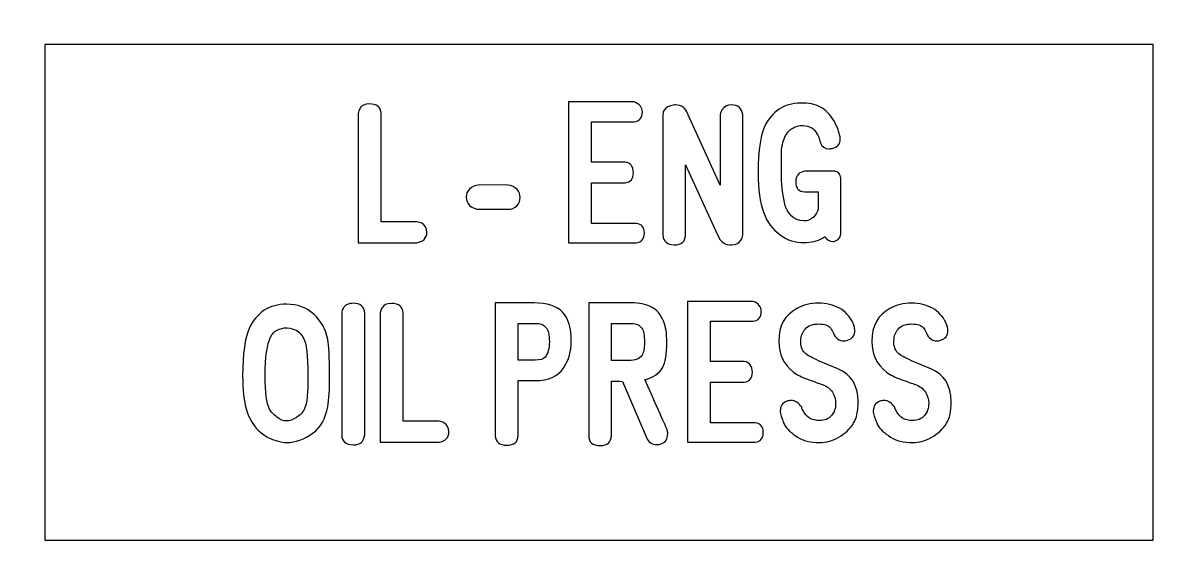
# Model space of a CAD drawing. Extents: x -224 to 225, y -79 to 79.
# Drawn here: x 127.49 to 152.49, y -0.09 to 11.48 of the extents above; entities that cross this region are included whole.
import ezdxf

# ---------------------------------------------------------------- set-up
doc = ezdxf.new("R2010")
doc.units = 0
doc.header["$MEASUREMENT"] = 0
doc.layers.add('PLAN_1', color=7, linetype='CONTINUOUS')

msp = doc.modelspace()

# ---------------------------------------------------------------- linework, layer by layer
at = {"layer": 'PLAN_1', "color": 250}
for points, knots in [([(223.9759, 78.3773), (223.9759, 78.3773), (80.9759, 78.3773), (80.9759, 78.3773), (80.9759, 78.3773), (80.4251, 78.3773), (79.9759, 77.9273), (79.9759, 77.3758), (79.9759, 77.3758), (79.9759, 77.3758), (79.9758, 71.3342), (79.9758, 71.3342), (79.9758, 71.3342), (79.9758, 70.7827), (80.4251, 70.3325), (80.9759, 70.3325), (80.9759, 70.3325), (80.9759, 70.3325), (84.7471, 70.3329), (84.7471, 70.3329), (84.7471, 70.3329), (84.7471, 70.3329), (84.7471, 70.3312), (84.7471, 70.3312), (84.7471, 70.3312), (84.7774, 70.3321), (84.8074, 70.3317), (84.8374, 70.3317), (84.8374, 70.3317), (88.2125, 70.3329), (90.9501, 67.5933), (90.9501, 64.2164), (90.9501, 64.2164), (90.9499, 60.8399), (88.2127, 58.101), (84.8374, 58.101), (84.8374, 58.101), (84.8072, 58.1014), (84.7774, 58.1018), (84.7474, 58.1024), (84.7474, 58.1024), (84.7474, 58.1024), (84.7471, 58.1014), (84.7471, 58.1014), (84.7471, 58.1014), (84.7471, 58.1014), (80.9759, 58.1014), (80.9759, 58.1014), (80.9759, 58.1014), (80.4251, 58.1014), (79.9759, 57.6514), (79.9759, 57.0999), (79.9759, 57.0999), (79.9759, 57.0999), (79.9758, -57.5), (79.9758, -57.5), (79.9758, -57.5), (79.9758, -58.0516), (80.4251, -58.5014), (80.9759, -58.5014), (80.9759, -58.5014), (80.9759, -58.5014), (84.7471, -58.5013), (84.7471, -58.5013), (84.7471, -58.5013), (84.7471, -58.5013), (84.7471, -58.502), (84.7471, -58.502), (84.7471, -58.502), (84.7774, -58.5013), (84.8074, -58.5014), (84.8374, -58.5014), (84.8374, -58.5014), (88.2125, -58.5013), (90.9501, -61.2399), (90.9501, -64.6167), (90.9501, -64.6167), (90.9499, -67.9901), (88.2177, -70.7272), (84.8467, -70.7321), (84.8467, -70.7321), (84.8397, -70.7321), (84.8338, -70.732), (84.8269, -70.7319), (84.8269, -70.7319), (84.8002, -70.7315), (84.7739, -70.7314), (84.7474, -70.7309), (84.7474, -70.7309), (84.7474, -70.7309), (84.7471, -70.7314), (84.7471, -70.7314), (84.7471, -70.7314), (84.7471, -70.7314), (80.9759, -70.7314), (80.9759, -70.7314), (80.9759, -70.7314), (80.4251, -70.7314), (79.9759, -71.181), (79.9759, -71.7325), (79.9759, -71.7325), (79.9759, -71.7325), (79.9758, -77.6209), (79.9758, -77.6209), (79.9758, -77.6209), (79.9758, -77.9033), (80.0791, -78.1466), (80.2822, -78.3424), (80.2822, -78.3424), (80.4854, -78.5379), (80.7318, -78.6325), (81.0136, -78.6218), (81.0136, -78.6218), (81.0136, -78.6218), (224.0136, -78.5346), (224.0136, -78.5346), (224.0136, -78.5346), (224.5508, -78.5142), (224.9758, -78.0725), (224.9758, -77.5342), (224.9758, -77.5342), (224.9758, -77.5342), (224.9758, -71.7378), (224.9758, -71.7378), (224.9758, -71.7378), (224.9758, -71.1866), (224.5266, -70.7368), (223.9758, -70.7368), (223.9758, -70.7368), (223.9758, -70.7368), (220.4778, -70.7365), (220.4778, -70.7365), (220.4778, -70.7365), (220.4778, -70.7365), (220.4778, -70.735), (220.4778, -70.735), (220.4778, -70.735), (220.4481, -70.7357), (220.4179, -70.7368), (220.3879, -70.7368), (220.3879, -70.7368), (217.0127, -70.7365), (214.2753, -67.9983), (214.2753, -64.6215), (214.2753, -64.6215), (214.2753, -61.2481), (217.0057, -58.5128), (220.3752, -58.506), (220.3752, -58.506), (220.381, -58.5058), (220.3857, -58.506), (220.3914, -58.5058), (220.3914, -58.5058), (220.4203, -58.5054), (220.4492, -58.5066), (220.4779, -58.5072), (220.4779, -58.5072), (220.4779, -58.5072), (220.4778, -58.505), (220.4778, -58.505), (220.4778, -58.505), (220.4778, -58.505), (223.9759, -58.505), (223.9759, -58.505), (223.9759, -58.505), (224.5267, -58.505), (224.9758, -58.0556), (224.9758, -57.5041), (224.9758, -57.5041), (224.9758, -57.5041), (224.9758, 57.096), (224.9758, 57.096), (224.9758, 57.096), (224.9758, 57.6478), (224.5266, 58.0971), (223.9758, 58.0971), (223.9758, 58.0971), (223.9758, 58.0971), (220.4778, 58.0973), (220.4778, 58.0973), (220.4778, 58.0973), (220.4778, 58.0973), (220.4778, 58.099), (220.4778, 58.099), (220.4778, 58.099), (220.4481, 58.0981), (220.4179, 58.0971), (220.3879, 58.0971), (220.3879, 58.0971), (217.0127, 58.0973), (214.2753, 60.8356), (214.2753, 64.2126), (214.2753, 64.2126), (214.2753, 67.5856), (217.0053, 70.3207), (220.3743, 70.3279), (220.3743, 70.3279), (220.3808, 70.3282), (220.386, 70.3279), (220.3923, 70.328), (220.3923, 70.328), (220.4209, 70.3288), (220.4495, 70.3274), (220.4779, 70.3268), (220.4779, 70.3268), (220.4779, 70.3268), (220.4778, 70.3291), (220.4778, 70.3291), (220.4778, 70.3291), (220.4778, 70.3291), (223.9759, 70.3291), (223.9759, 70.3291), (223.9759, 70.3291), (224.5267, 70.3291), (224.9758, 70.7785), (224.9758, 71.3299), (224.9758, 71.3299), (224.9758, 71.3299), (224.9758, 77.3759), (224.9758, 77.3759), (224.9758, 77.3759), (224.9758, 77.9276), (224.5265, 78.377), (223.9759, 78.3773)], [0, 0, 0, 0, 0.0175439, 0.0175439, 0.0175439, 0.0175439, 0.0350877, 0.0350877, 0.0350877, 0.0350877, 0.0526316, 0.0526316, 0.0526316, 0.0526316, 0.0701754, 0.0701754, 0.0701754, 0.0701754, 0.0877193, 0.0877193, 0.0877193, 0.0877193, 0.1052632, 0.1052632, 0.1052632, 0.1052632, 0.122807, 0.122807, 0.122807, 0.122807, 0.1403509, 0.1403509, 0.1403509, 0.1403509, 0.1578947, 0.1578947, 0.1578947, 0.1578947, 0.1754386, 0.1754386, 0.1754386, 0.1754386, 0.1929825, 0.1929825, 0.1929825, 0.1929825, 0.2105263, 0.2105263, 0.2105263, 0.2105263, 0.2280702, 0.2280702, 0.2280702, 0.2280702, 0.245614, 0.245614, 0.245614, 0.245614, 0.2631579, 0.2631579, 0.2631579, 0.2631579, 0.2807018, 0.2807018, 0.2807018, 0.2807018, 0.2982456, 0.2982456, 0.2982456, 0.2982456, 0.3157895, 0.3157895, 0.3157895, 0.3157895, 0.3333333, 0.3333333, 0.3333333, 0.3333333, 0.3508772, 0.3508772, 0.3508772, 0.3508772, 0.3684211, 0.3684211, 0.3684211, 0.3684211, 0.3859649, 0.3859649, 0.3859649, 0.3859649, 0.4035088, 0.4035088, 0.4035088, 0.4035088, 0.4210526, 0.4210526, 0.4210526, 0.4210526, 0.4385965, 0.4385965, 0.4385965, 0.4385965, 0.4561404, 0.4561404, 0.4561404, 0.4561404, 0.4736842, 0.4736842, 0.4736842, 0.4736842, 0.4912281, 0.4912281, 0.4912281, 0.4912281, 0.5087719, 0.5087719, 0.5087719, 0.5087719, 0.5263158, 0.5263158, 0.5263158, 0.5263158, 0.5438596, 0.5438596, 0.5438596, 0.5438596, 0.5614035, 0.5614035, 0.5614035, 0.5614035, 0.5789474, 0.5789474, 0.5789474, 0.5789474, 0.5964912, 0.5964912, 0.5964912, 0.5964912, 0.6140351, 0.6140351, 0.6140351, 0.6140351, 0.6315789, 0.6315789, 0.6315789, 0.6315789, 0.6491228, 0.6491228, 0.6491228, 0.6491228, 0.6666667, 0.6666667, 0.6666667, 0.6666667, 0.6842105, 0.6842105, 0.6842105, 0.6842105, 0.7017544, 0.7017544, 0.7017544, 0.7017544, 0.7192982, 0.7192982, 0.7192982, 0.7192982, 0.7368421, 0.7368421, 0.7368421, 0.7368421, 0.754386, 0.754386, 0.754386, 0.754386, 0.7719298, 0.7719298, 0.7719298, 0.7719298, 0.7894737, 0.7894737, 0.7894737, 0.7894737, 0.8070175, 0.8070175, 0.8070175, 0.8070175, 0.8245614, 0.8245614, 0.8245614, 0.8245614, 0.8421053, 0.8421053, 0.8421053, 0.8421053, 0.8596491, 0.8596491, 0.8596491, 0.8596491, 0.877193, 0.877193, 0.877193, 0.877193, 0.8947368, 0.8947368, 0.8947368, 0.8947368, 0.9122807, 0.9122807, 0.9122807, 0.9122807, 0.9298246, 0.9298246, 0.9298246, 0.9298246, 0.9473684, 0.9473684, 0.9473684, 0.9473684, 0.9649123, 0.9649123, 0.9649123, 0.9649123, 1, 1, 1, 1]), ([(101.9357, 69.1187), (101.9357, 69.1187), (203.0161, 69.1187), (203.0161, 69.1187), (203.0161, 69.1187), (203.0161, 69.1187), (203.0161, -69.3472), (203.0161, -69.3472), (203.0161, -69.3472), (203.0161, -69.3472), (101.9357, -69.3472), (101.9357, -69.3472), (101.9357, -69.3472), (101.9357, -69.3472), (101.9357, 69.1187), (101.9357, 69.1187)], [0, 0, 0, 0, 0.2, 0.2, 0.2, 0.2, 0.4, 0.4, 0.4, 0.4, 0.6, 0.6, 0.6, 0.6, 1, 1, 1, 1]), ([(127.9581, 11.0128), (127.9581, 11.0128), (152.0173, 11.0128), (152.0173, 11.0128), (152.0173, 11.0128), (152.0173, 11.0128), (152.0173, 0.2584), (152.0173, 0.2584), (152.0173, 0.2584), (152.0173, 0.2584), (127.9581, 0.2584), (127.9581, 0.2584), (127.9581, 0.2584), (127.9581, 0.2584), (127.9581, 11.0128), (127.9581, 11.0128)], [0, 0, 0, 0, 0.2, 0.2, 0.2, 0.2, 0.4, 0.4, 0.4, 0.4, 0.6, 0.6, 0.6, 0.6, 1, 1, 1, 1])]:
    msp.add_open_spline(points, degree=3, knots=knots, dxfattribs=at)
at = {"layer": 'PLAN_1', "color": 7}
for points, knots in [([(139.3256, 6.7106), (139.3256, 6.7106), (139.3256, 9.7631), (139.3256, 9.7631), (139.3256, 9.7631), (139.3256, 9.7631), (140.7522, 9.7631), (140.7522, 9.7631), (140.7522, 9.7631), (140.8703, 9.7188), (140.9287, 9.6462), (140.9287, 9.547), (140.9287, 9.547), (140.9288, 9.4205), (140.8702, 9.3493), (140.752, 9.3347), (140.752, 9.3347), (140.752, 9.3347), (139.8227, 9.3348), (139.8227, 9.3348), (139.8227, 9.3348), (139.8227, 9.3348), (139.8227, 8.4595), (139.8227, 8.4595), (139.8227, 8.4595), (139.8227, 8.4595), (140.5549, 8.4595), (140.5549, 8.4595), (140.5549, 8.4595), (140.6752, 8.4422), (140.7355, 8.364), (140.7355, 8.2248), (140.7355, 8.2248), (140.7355, 8.097), (140.6751, 8.0257), (140.5549, 8.0124), (140.5549, 8.0124), (140.5549, 8.0124), (139.8227, 8.0126), (139.8227, 8.0126), (139.8227, 8.0126), (139.8227, 8.0126), (139.8227, 7.1278), (139.8227, 7.1278), (139.8227, 7.1278), (139.8227, 7.1278), (140.7946, 7.1278), (140.7946, 7.1278), (140.7946, 7.1278), (140.9129, 7.1163), (140.9719, 7.0475), (140.9719, 6.921), (140.9719, 6.921), (140.9721, 6.7934), (140.9128, 6.7233), (140.7952, 6.7106), (140.7952, 6.7106), (140.7952, 6.7106), (139.3256, 6.7106), (139.3256, 6.7106)], [0, 0, 0, 0, 0.0625, 0.0625, 0.0625, 0.0625, 0.125, 0.125, 0.125, 0.125, 0.1875, 0.1875, 0.1875, 0.1875, 0.25, 0.25, 0.25, 0.25, 0.3125, 0.3125, 0.3125, 0.3125, 0.375, 0.375, 0.375, 0.375, 0.4375, 0.4375, 0.4375, 0.4375, 0.5, 0.5, 0.5, 0.5, 0.5625, 0.5625, 0.5625, 0.5625, 0.625, 0.625, 0.625, 0.625, 0.6875, 0.6875, 0.6875, 0.6875, 0.75, 0.75, 0.75, 0.75, 0.8125, 0.8125, 0.8125, 0.8125, 0.875, 0.875, 0.875, 0.875, 1, 1, 1, 1]), ([(144.839, 6.8093), (144.7231, 6.745), (144.5889, 6.7125), (144.4364, 6.7125), (144.4364, 6.7125), (144.2445, 6.7125), (144.0747, 6.7658), (143.9285, 6.8727), (143.9285, 6.8727), (143.7532, 7.002), (143.6316, 7.1625), (143.563, 7.3552), (143.563, 7.3552), (143.4809, 7.5872), (143.4403, 7.8701), (143.4403, 8.2038), (143.4403, 8.2038), (143.4404, 8.7289), (143.4975, 9.0918), (143.6119, 9.2914), (143.6119, 9.2914), (143.7881, 9.6031), (144.0588, 9.7529), (144.4237, 9.7402), (144.4237, 9.7402), (144.5904, 9.7351), (144.7275, 9.6976), (144.8369, 9.6264), (144.8369, 9.6264), (144.94, 9.5598), (145.0314, 9.4535), (145.1108, 9.3087), (145.1108, 9.3087), (145.1408, 9.2539), (145.1585, 9.2176), (145.1649, 9.2005), (145.1649, 9.2005), (145.1795, 9.1509), (145.1948, 9.1007), (145.2094, 9.0512), (145.2094, 9.0512), (145.2196, 9.0214), (145.2246, 8.9907), (145.2246, 8.9584), (145.2246, 8.9584), (145.2248, 8.8566), (145.1719, 8.7905), (145.0663, 8.7607), (145.0663, 8.7607), (145.0366, 8.7525), (145.0085, 8.748), (144.9824, 8.748), (144.9824, 8.748), (144.8916, 8.748), (144.8286, 8.7905), (144.7924, 8.8764), (144.7924, 8.8764), (144.7912, 8.8804), (144.7816, 8.9139), (144.7644, 8.9786), (144.7644, 8.9786), (144.7632, 8.9864), (144.7453, 9.0226), (144.7104, 9.088), (144.7104, 9.088), (144.6545, 9.1937), (144.5546, 9.2483), (144.4103, 9.252), (144.4103, 9.252), (144.3489, 9.2533), (144.2845, 9.2393), (144.219, 9.2114), (144.219, 9.2114), (144.1467, 9.1789), (144.0861, 9.1205), (144.0365, 9.0353), (144.0365, 9.0353), (143.9863, 8.9502), (143.9571, 8.8305), (143.9469, 8.6768), (143.9469, 8.6768), (143.9456, 8.647), (143.945, 8.4968), (143.945, 8.2261), (143.945, 8.2261), (143.945, 8.0079), (143.9679, 7.7925), (144.0137, 7.5802), (144.0137, 7.5802), (144.0685, 7.3292), (144.2094, 7.1969), (144.4364, 7.1836), (144.4364, 7.1836), (144.511, 7.1786), (144.5794, 7.2064), (144.643, 7.2675), (144.643, 7.2675), (144.7003, 7.3209), (144.7339, 7.3786), (144.7453, 7.4403), (144.7453, 7.4403), (144.7453, 7.4403), (144.7453, 7.8167), (144.7453, 7.8167), (144.7453, 7.8167), (144.7453, 7.8167), (144.4511, 7.8167), (144.4511, 7.8167), (144.4511, 7.8167), (144.3221, 7.8193), (144.2578, 7.8898), (144.2578, 8.029), (144.2578, 8.029), (144.258, 8.1671), (144.3226, 8.2438), (144.4516, 8.2597), (144.4516, 8.2597), (144.4516, 8.2597), (145.1091, 8.2597), (145.1091, 8.2597), (145.1091, 8.2597), (145.1351, 8.2587), (145.1617, 8.2451), (145.189, 8.219), (145.189, 8.219), (145.219, 8.188), (145.2335, 8.1511), (145.2335, 8.109), (145.2335, 8.109), (145.2335, 8.109), (145.2335, 7.336), (145.2335, 7.336), (145.2335, 7.336), (145.2349, 7.3336), (145.2348, 7.1885), (145.2335, 6.9006), (145.2335, 6.9006), (145.2311, 6.853), (145.2125, 6.8141), (145.1789, 6.7831), (145.1789, 6.7831), (145.1446, 6.7518), (145.1051, 6.7367), (145.0606, 6.7367), (145.0606, 6.7367), (144.9934, 6.7367), (144.9367, 6.771), (144.8909, 6.8389), (144.8909, 6.8389), (144.8858, 6.8353), (144.8686, 6.8256), (144.839, 6.8093)], [0, 0, 0, 0, 0.025641, 0.025641, 0.025641, 0.025641, 0.0512821, 0.0512821, 0.0512821, 0.0512821, 0.0769231, 0.0769231, 0.0769231, 0.0769231, 0.1025641, 0.1025641, 0.1025641, 0.1025641, 0.1282051, 0.1282051, 0.1282051, 0.1282051, 0.1538462, 0.1538462, 0.1538462, 0.1538462, 0.1794872, 0.1794872, 0.1794872, 0.1794872, 0.2051282, 0.2051282, 0.2051282, 0.2051282, 0.2307692, 0.2307692, 0.2307692, 0.2307692, 0.2564103, 0.2564103, 0.2564103, 0.2564103, 0.2820513, 0.2820513, 0.2820513, 0.2820513, 0.3076923, 0.3076923, 0.3076923, 0.3076923, 0.3333333, 0.3333333, 0.3333333, 0.3333333, 0.3589744, 0.3589744, 0.3589744, 0.3589744, 0.3846154, 0.3846154, 0.3846154, 0.3846154, 0.4102564, 0.4102564, 0.4102564, 0.4102564, 0.4358974, 0.4358974, 0.4358974, 0.4358974, 0.4615385, 0.4615385, 0.4615385, 0.4615385, 0.4871795, 0.4871795, 0.4871795, 0.4871795, 0.5128205, 0.5128205, 0.5128205, 0.5128205, 0.5384615, 0.5384615, 0.5384615, 0.5384615, 0.5641026, 0.5641026, 0.5641026, 0.5641026, 0.5897436, 0.5897436, 0.5897436, 0.5897436, 0.6153846, 0.6153846, 0.6153846, 0.6153846, 0.6410256, 0.6410256, 0.6410256, 0.6410256, 0.6666667, 0.6666667, 0.6666667, 0.6666667, 0.6923077, 0.6923077, 0.6923077, 0.6923077, 0.7179487, 0.7179487, 0.7179487, 0.7179487, 0.7435897, 0.7435897, 0.7435897, 0.7435897, 0.7692308, 0.7692308, 0.7692308, 0.7692308, 0.7948718, 0.7948718, 0.7948718, 0.7948718, 0.8205128, 0.8205128, 0.8205128, 0.8205128, 0.8461538, 0.8461538, 0.8461538, 0.8461538, 0.8717949, 0.8717949, 0.8717949, 0.8717949, 0.8974359, 0.8974359, 0.8974359, 0.8974359, 0.9230769, 0.9230769, 0.9230769, 0.9230769, 0.9487179, 0.9487179, 0.9487179, 0.9487179, 1, 1, 1, 1]), ([(134.7602, 6.7106), (134.7602, 6.7106), (134.7602, 9.5154), (134.7602, 9.5154), (134.7602, 9.5154), (134.7651, 9.5548), (134.7759, 9.5889), (134.7937, 9.6176), (134.7937, 9.6176), (134.8344, 9.6855), (134.9043, 9.7199), (135.0022, 9.7199), (135.0022, 9.7199), (135.165, 9.7212), (135.2494, 9.6531), (135.2571, 9.5151), (135.2571, 9.5151), (135.2571, 9.5151), (135.2572, 7.1632), (135.2572, 7.1632), (135.2572, 7.1632), (135.2572, 7.1632), (136.0359, 7.1632), (136.0359, 7.1632), (136.0359, 7.1632), (136.0766, 7.1581), (136.1121, 7.148), (136.1419, 7.1314), (136.1419, 7.1314), (136.2125, 7.0919), (136.2487, 7.0258), (136.25, 6.9344), (136.25, 6.9344), (136.2526, 6.8722), (136.2328, 6.8206), (136.1909, 6.7804), (136.1909, 6.7804), (136.1496, 6.7399), (136.0981, 6.7169), (136.0358, 6.7106), (136.0358, 6.7106), (136.0358, 6.7106), (134.7602, 6.7106), (134.7602, 6.7106)], [0, 0, 0, 0, 0.0833333, 0.0833333, 0.0833333, 0.0833333, 0.1666667, 0.1666667, 0.1666667, 0.1666667, 0.25, 0.25, 0.25, 0.25, 0.3333333, 0.3333333, 0.3333333, 0.3333333, 0.4166667, 0.4166667, 0.4166667, 0.4166667, 0.5, 0.5, 0.5, 0.5, 0.5833333, 0.5833333, 0.5833333, 0.5833333, 0.6666667, 0.6666667, 0.6666667, 0.6666667, 0.75, 0.75, 0.75, 0.75, 0.8333333, 0.8333333, 0.8333333, 0.8333333, 1, 1, 1, 1]), ([(142.5625, 6.8817), (142.5625, 6.8817), (141.8626, 8.3997), (141.8626, 8.3997), (141.8626, 8.3997), (141.8626, 8.3997), (141.8626, 6.871), (141.8626, 6.871), (141.8626, 6.871), (141.8589, 6.7296), (141.778, 6.6604), (141.6203, 6.6642), (141.6203, 6.6642), (141.4677, 6.6682), (141.3857, 6.7367), (141.3743, 6.8714), (141.3743, 6.8714), (141.3743, 6.8714), (141.3745, 9.4925), (141.3745, 9.4925), (141.3745, 9.4925), (141.3769, 9.5275), (141.3857, 9.5578), (141.4004, 9.5839), (141.4004, 9.5839), (141.4392, 9.6462), (141.5072, 9.6837), (141.6051, 9.6958), (141.6051, 9.6958), (141.6203, 9.6982), (141.6343, 9.6995), (141.6483, 9.6995), (141.6483, 9.6995), (141.7773, 9.6996), (141.8651, 9.6329), (141.9127, 9.4999), (141.9127, 9.4999), (141.9127, 9.4999), (142.6203, 7.9615), (142.6203, 7.9615), (142.6203, 7.9615), (142.6203, 7.9615), (142.6203, 9.4894), (142.6203, 9.4894), (142.6203, 9.4894), (142.6266, 9.5287), (142.638, 9.5635), (142.6558, 9.5934), (142.6558, 9.5934), (142.6993, 9.6627), (142.769, 9.6982), (142.8663, 9.6995), (142.8663, 9.6995), (143.0042, 9.7008), (143.0843, 9.6309), (143.1065, 9.4891), (143.1065, 9.4891), (143.1065, 9.4891), (143.1066, 6.871), (143.1066, 6.871), (143.1066, 6.871), (143.1017, 6.8329), (143.0906, 6.7996), (143.0728, 6.7723), (143.0728, 6.7723), (143.0322, 6.7036), (142.9654, 6.6679), (142.8739, 6.6642), (142.8739, 6.6642), (142.7209, 6.6555), (142.6171, 6.7277), (142.5625, 6.8817)], [0, 0, 0, 0, 0.0526316, 0.0526316, 0.0526316, 0.0526316, 0.1052632, 0.1052632, 0.1052632, 0.1052632, 0.1578947, 0.1578947, 0.1578947, 0.1578947, 0.2105263, 0.2105263, 0.2105263, 0.2105263, 0.2631579, 0.2631579, 0.2631579, 0.2631579, 0.3157895, 0.3157895, 0.3157895, 0.3157895, 0.3684211, 0.3684211, 0.3684211, 0.3684211, 0.4210526, 0.4210526, 0.4210526, 0.4210526, 0.4736842, 0.4736842, 0.4736842, 0.4736842, 0.5263158, 0.5263158, 0.5263158, 0.5263158, 0.5789474, 0.5789474, 0.5789474, 0.5789474, 0.6315789, 0.6315789, 0.6315789, 0.6315789, 0.6842105, 0.6842105, 0.6842105, 0.6842105, 0.7368421, 0.7368421, 0.7368421, 0.7368421, 0.7894737, 0.7894737, 0.7894737, 0.7894737, 0.8421053, 0.8421053, 0.8421053, 0.8421053, 0.8947368, 0.8947368, 0.8947368, 0.8947368, 1, 1, 1, 1]), ([(137.3988, 7.4352), (137.3093, 7.4366), (137.2366, 7.4644), (137.1807, 7.5192), (137.1807, 7.5192), (137.1299, 7.5702), (137.1044, 7.6304), (137.1044, 7.6996), (137.1044, 7.6996), (137.1045, 7.7665), (137.1286, 7.8236), (137.1769, 7.8713), (137.1769, 7.8713), (137.2291, 7.9249), (137.3034, 7.9553), (137.3987, 7.9642), (137.3987, 7.9642), (137.3987, 7.9642), (138.0078, 7.9585), (138.0078, 7.9585), (138.0078, 7.9585), (138.0935, 7.9509), (138.1609, 7.9202), (138.2105, 7.8669), (138.2105, 7.8669), (138.2544, 7.8186), (138.276, 7.7607), (138.276, 7.6921), (138.276, 7.6921), (138.2761, 7.6228), (138.2531, 7.563), (138.2073, 7.5134), (138.2073, 7.5134), (138.1566, 7.46), (138.0897, 7.434), (138.0077, 7.4352), (138.0077, 7.4352), (138.0077, 7.4352), (137.3988, 7.4352), (137.3988, 7.4352)], [0, 0, 0, 0, 0.0909091, 0.0909091, 0.0909091, 0.0909091, 0.1818182, 0.1818182, 0.1818182, 0.1818182, 0.2727273, 0.2727273, 0.2727273, 0.2727273, 0.3636364, 0.3636364, 0.3636364, 0.3636364, 0.4545455, 0.4545455, 0.4545455, 0.4545455, 0.5454545, 0.5454545, 0.5454545, 0.5454545, 0.6363636, 0.6363636, 0.6363636, 0.6363636, 0.7272727, 0.7272727, 0.7272727, 0.7272727, 0.8181818, 0.8181818, 0.8181818, 0.8181818, 1, 1, 1, 1]), ([(133.7831, 2.5832), (133.59, 2.4427), (133.3984, 2.3728), (133.2096, 2.3728), (133.2096, 2.3728), (133.1354, 2.3728), (133.0488, 2.3898), (132.9509, 2.4248), (132.9509, 2.4248), (132.8238, 2.4694), (132.7259, 2.5221), (132.6566, 2.5832), (132.6566, 2.5832), (132.5041, 2.7147), (132.3972, 2.8826), (132.3362, 3.0859), (132.3362, 3.0859), (132.2805, 3.2684), (132.2529, 3.5132), (132.2542, 3.8201), (132.2542, 3.8201), (132.2569, 4.3079), (132.3038, 4.6497), (132.3959, 4.8462), (132.3959, 4.8462), (132.5595, 5.1989), (132.8301, 5.375), (133.2077, 5.375), (133.2077, 5.375), (133.4449, 5.3752), (133.6438, 5.3014), (133.804, 5.1533), (133.804, 5.1533), (133.9579, 5.012), (134.0564, 4.8303), (134.0996, 4.6097), (134.0996, 4.6097), (134.1246, 4.4821), (134.1384, 4.2258), (134.1409, 3.8424), (134.1409, 3.8424), (134.1434, 3.5316), (134.1301, 3.3034), (134.1015, 3.1565), (134.1015, 3.1565), (134.0519, 2.8921), (133.9457, 2.7013), (133.7831, 2.5832)], [0, 0, 0, 0, 0.0769231, 0.0769231, 0.0769231, 0.0769231, 0.1538462, 0.1538462, 0.1538462, 0.1538462, 0.2307692, 0.2307692, 0.2307692, 0.2307692, 0.3076923, 0.3076923, 0.3076923, 0.3076923, 0.3846154, 0.3846154, 0.3846154, 0.3846154, 0.4615385, 0.4615385, 0.4615385, 0.4615385, 0.5384615, 0.5384615, 0.5384615, 0.5384615, 0.6153846, 0.6153846, 0.6153846, 0.6153846, 0.6923077, 0.6923077, 0.6923077, 0.6923077, 0.7692308, 0.7692308, 0.7692308, 0.7692308, 0.8461538, 0.8461538, 0.8461538, 0.8461538, 1, 1, 1, 1]), ([(134.4062, 2.5407), (134.4062, 2.5407), (134.4062, 5.1774), (134.4062, 5.1774), (134.4062, 5.1774), (134.4073, 5.22), (134.4168, 5.2556), (134.4339, 5.2854), (134.4339, 5.2854), (134.4734, 5.3573), (134.5477, 5.3942), (134.6552, 5.3954), (134.6552, 5.3954), (134.8084, 5.3967), (134.8904, 5.3242), (134.9031, 5.1774), (134.9031, 5.1774), (134.9031, 5.1774), (134.9032, 2.5407), (134.9032, 2.5407), (134.9032, 2.5407), (134.886, 2.3925), (134.8033, 2.3207), (134.6552, 2.3244), (134.6552, 2.3244), (134.4867, 2.3284), (134.4034, 2.4), (134.4062, 2.5407)], [0, 0, 0, 0, 0.125, 0.125, 0.125, 0.125, 0.25, 0.25, 0.25, 0.25, 0.375, 0.375, 0.375, 0.375, 0.5, 0.5, 0.5, 0.5, 0.625, 0.625, 0.625, 0.625, 0.75, 0.75, 0.75, 0.75, 1, 1, 1, 1]), ([(135.2408, 2.3823), (135.2408, 2.3823), (135.2408, 5.1868), (135.2408, 5.1868), (135.2408, 5.1868), (135.2457, 5.2264), (135.2565, 5.2606), (135.2743, 5.2893), (135.2743, 5.2893), (135.315, 5.3573), (135.3849, 5.3916), (135.4828, 5.3916), (135.4828, 5.3916), (135.6456, 5.3929), (135.73, 5.3248), (135.7377, 5.1868), (135.7377, 5.1868), (135.7377, 5.1868), (135.7379, 2.8349), (135.7379, 2.8349), (135.7379, 2.8349), (135.7379, 2.8349), (136.5165, 2.8349), (136.5165, 2.8349), (136.5165, 2.8349), (136.5572, 2.8299), (136.5927, 2.8197), (136.6225, 2.803), (136.6225, 2.803), (136.6931, 2.7636), (136.7293, 2.6975), (136.7306, 2.6061), (136.7306, 2.6061), (136.7332, 2.5439), (136.7134, 2.4923), (136.6715, 2.4521), (136.6715, 2.4521), (136.6302, 2.4116), (136.5787, 2.3886), (136.5164, 2.3823), (136.5164, 2.3823), (136.5164, 2.3823), (135.2408, 2.3823), (135.2408, 2.3823)], [0, 0, 0, 0, 0.0833333, 0.0833333, 0.0833333, 0.0833333, 0.1666667, 0.1666667, 0.1666667, 0.1666667, 0.25, 0.25, 0.25, 0.25, 0.3333333, 0.3333333, 0.3333333, 0.3333333, 0.4166667, 0.4166667, 0.4166667, 0.4166667, 0.5, 0.5, 0.5, 0.5, 0.5833333, 0.5833333, 0.5833333, 0.5833333, 0.6666667, 0.6666667, 0.6666667, 0.6666667, 0.75, 0.75, 0.75, 0.75, 0.8333333, 0.8333333, 0.8333333, 0.8333333, 1, 1, 1, 1]), ([(139.2214, 3.999), (139.1012, 3.8114), (138.892, 3.7178), (138.5958, 3.7178), (138.5958, 3.7178), (138.5958, 3.7178), (138.2342, 3.7179), (138.2342, 3.7179), (138.2342, 3.7179), (138.2342, 3.7179), (138.2342, 2.5234), (138.2342, 2.5234), (138.2342, 2.5234), (138.2279, 2.3842), (138.1438, 2.3148), (137.983, 2.3148), (137.983, 2.3148), (137.8254, 2.3149), (137.7433, 2.3842), (137.7369, 2.5234), (137.7369, 2.5234), (137.7369, 2.5234), (137.7369, 5.4031), (137.7369, 5.4031), (137.7369, 5.4031), (137.7369, 5.4031), (138.5735, 5.4031), (138.5735, 5.4031), (138.5735, 5.4031), (138.8591, 5.4031), (139.0662, 5.3369), (139.1946, 5.2047), (139.1946, 5.2047), (139.323, 5.0724), (139.3872, 4.857), (139.3872, 4.5576), (139.3872, 4.5576), (139.3873, 4.3581), (139.3319, 4.1718), (139.2214, 3.999)], [0, 0, 0, 0, 0.0909091, 0.0909091, 0.0909091, 0.0909091, 0.1818182, 0.1818182, 0.1818182, 0.1818182, 0.2727273, 0.2727273, 0.2727273, 0.2727273, 0.3636364, 0.3636364, 0.3636364, 0.3636364, 0.4545455, 0.4545455, 0.4545455, 0.4545455, 0.5454545, 0.5454545, 0.5454545, 0.5454545, 0.6363636, 0.6363636, 0.6363636, 0.6363636, 0.7272727, 0.7272727, 0.7272727, 0.7272727, 0.8181818, 0.8181818, 0.8181818, 0.8181818, 1, 1, 1, 1]), ([(141.0153, 2.4865), (141.0153, 2.4865), (140.4992, 3.7007), (140.4992, 3.7007), (140.4992, 3.7007), (140.4164, 3.7045), (140.3369, 3.7051), (140.2606, 3.7026), (140.2606, 3.7026), (140.2606, 3.7026), (140.2607, 2.524), (140.2607, 2.524), (140.2607, 2.524), (140.2474, 2.3798), (140.1672, 2.3079), (140.0203, 2.3079), (140.0203, 2.3079), (139.8469, 2.3079), (139.761, 2.3798), (139.7635, 2.524), (139.7635, 2.524), (139.7635, 2.524), (139.7636, 5.4031), (139.7636, 5.4031), (139.7636, 5.4031), (139.7636, 5.4031), (140.6853, 5.4031), (140.6853, 5.4031), (140.6853, 5.4031), (140.8639, 5.4031), (141.0069, 5.3756), (141.1137, 5.321), (141.1137, 5.321), (141.2366, 5.2575), (141.3298, 5.1493), (141.3934, 4.995), (141.3934, 4.995), (141.438, 4.8868), (141.4601, 4.7374), (141.4601, 4.5462), (141.4601, 4.5462), (141.4602, 4.2983), (141.4277, 4.1151), (141.3635, 3.9968), (141.3635, 3.9968), (141.2923, 3.8665), (141.1652, 3.7794), (140.9815, 3.7363), (140.9815, 3.7363), (140.9815, 3.7363), (140.9796, 3.7419), (140.9796, 3.7419), (140.9796, 3.7419), (141.3076, 3.0155), (141.4703, 2.6505), (141.4678, 2.6467), (141.4678, 2.6467), (141.4749, 2.6195), (141.4786, 2.5915), (141.4786, 2.5627), (141.4786, 2.5627), (141.4787, 2.4497), (141.4303, 2.3778), (141.3336, 2.3467), (141.3336, 2.3467), (141.2989, 2.3359), (141.2663, 2.3302), (141.2351, 2.3302), (141.2351, 2.3302), (141.1336, 2.3302), (141.0603, 2.3823), (141.0153, 2.4865)], [0, 0, 0, 0, 0.0526316, 0.0526316, 0.0526316, 0.0526316, 0.1052632, 0.1052632, 0.1052632, 0.1052632, 0.1578947, 0.1578947, 0.1578947, 0.1578947, 0.2105263, 0.2105263, 0.2105263, 0.2105263, 0.2631579, 0.2631579, 0.2631579, 0.2631579, 0.3157895, 0.3157895, 0.3157895, 0.3157895, 0.3684211, 0.3684211, 0.3684211, 0.3684211, 0.4210526, 0.4210526, 0.4210526, 0.4210526, 0.4736842, 0.4736842, 0.4736842, 0.4736842, 0.5263158, 0.5263158, 0.5263158, 0.5263158, 0.5789474, 0.5789474, 0.5789474, 0.5789474, 0.6315789, 0.6315789, 0.6315789, 0.6315789, 0.6842105, 0.6842105, 0.6842105, 0.6842105, 0.7368421, 0.7368421, 0.7368421, 0.7368421, 0.7894737, 0.7894737, 0.7894737, 0.7894737, 0.8421053, 0.8421053, 0.8421053, 0.8421053, 0.8947368, 0.8947368, 0.8947368, 0.8947368, 1, 1, 1, 1]), ([(141.9071, 2.3823), (141.9071, 2.3823), (141.9071, 5.4349), (141.9071, 5.4349), (141.9071, 5.4349), (141.9071, 5.4349), (143.3337, 5.4349), (143.3337, 5.4349), (143.3337, 5.4349), (143.4517, 5.3904), (143.5102, 5.3179), (143.5102, 5.2187), (143.5102, 5.2187), (143.5103, 5.0923), (143.4517, 5.021), (143.3335, 5.0064), (143.3335, 5.0064), (143.3335, 5.0064), (142.4042, 5.0065), (142.4042, 5.0065), (142.4042, 5.0065), (142.4042, 5.0065), (142.4042, 4.1312), (142.4042, 4.1312), (142.4042, 4.1312), (142.4042, 4.1312), (143.1366, 4.1312), (143.1366, 4.1312), (143.1366, 4.1312), (143.2567, 4.1139), (143.317, 4.0357), (143.317, 3.8964), (143.317, 3.8964), (143.3172, 3.7686), (143.2566, 3.6974), (143.1364, 3.6841), (143.1364, 3.6841), (143.1364, 3.6841), (142.4042, 3.6843), (142.4042, 3.6843), (142.4042, 3.6843), (142.4042, 3.6843), (142.4042, 2.7992), (142.4042, 2.7992), (142.4042, 2.7992), (142.4042, 2.7992), (143.3761, 2.7992), (143.3761, 2.7992), (143.3761, 2.7992), (143.4944, 2.7878), (143.5534, 2.7192), (143.5534, 2.5927), (143.5534, 2.5927), (143.5535, 2.4651), (143.4943, 2.395), (143.3767, 2.3823), (143.3767, 2.3823), (143.3767, 2.3823), (141.9071, 2.3823), (141.9071, 2.3823)], [0, 0, 0, 0, 0.0625, 0.0625, 0.0625, 0.0625, 0.125, 0.125, 0.125, 0.125, 0.1875, 0.1875, 0.1875, 0.1875, 0.25, 0.25, 0.25, 0.25, 0.3125, 0.3125, 0.3125, 0.3125, 0.375, 0.375, 0.375, 0.375, 0.4375, 0.4375, 0.4375, 0.4375, 0.5, 0.5, 0.5, 0.5, 0.5625, 0.5625, 0.5625, 0.5625, 0.625, 0.625, 0.625, 0.625, 0.6875, 0.6875, 0.6875, 0.6875, 0.75, 0.75, 0.75, 0.75, 0.8125, 0.8125, 0.8125, 0.8125, 0.875, 0.875, 0.875, 0.875, 1, 1, 1, 1]), ([(145.5115, 2.7917), (145.4319, 2.6678), (145.3263, 2.5679), (145.1948, 2.4923), (145.1948, 2.4923), (145.0595, 2.4141), (144.9195, 2.3746), (144.7758, 2.3746), (144.7758, 2.3746), (144.5771, 2.3747), (144.4173, 2.414), (144.2972, 2.4923), (144.2972, 2.4923), (144.1619, 2.5801), (144.067, 2.6677), (144.0137, 2.7548), (144.0137, 2.7548), (144.003, 2.7744), (143.9787, 2.8374), (143.9412, 2.943), (143.9412, 2.943), (143.928, 2.9812), (143.9208, 3.0211), (143.9208, 3.0618), (143.9208, 3.0618), (143.9208, 3.1674), (143.9692, 3.2372), (144.0658, 3.2703), (144.0658, 3.2703), (144.0959, 3.2805), (144.1249, 3.2855), (144.1535, 3.2855), (144.1535, 3.2855), (144.2477, 3.2855), (144.3251, 3.2366), (144.3862, 3.138), (144.3862, 3.138), (144.3864, 3.1299), (144.3944, 3.1082), (144.4103, 3.0751), (144.4103, 3.0751), (144.481, 2.9247), (144.6023, 2.8494), (144.7733, 2.8494), (144.7733, 2.8494), (144.8815, 2.8494), (144.9678, 2.8863), (145.032, 2.9594), (145.032, 2.9594), (145.093, 3.0275), (145.1236, 3.1172), (145.1236, 3.2278), (145.1236, 3.2278), (145.1238, 3.3143), (145.1, 3.3936), (145.053, 3.4662), (145.053, 3.4662), (145.0009, 3.5443), (144.9284, 3.599), (144.8369, 3.6301), (144.8369, 3.6301), (144.7652, 3.6575), (144.657, 3.6962), (144.5127, 3.747), (144.5127, 3.747), (144.3901, 3.7897), (144.2883, 3.8417), (144.2075, 3.9034), (144.2075, 3.9034), (143.9952, 4.065), (143.8891, 4.2868), (143.8891, 4.5683), (143.8891, 4.5683), (143.8893, 4.9042), (144.0206, 5.1431), (144.2838, 5.2854), (144.2838, 5.2854), (144.4205, 5.3599), (144.5769, 5.3973), (144.753, 5.3973), (144.753, 5.3973), (144.9221, 5.3974), (145.0733, 5.3604), (145.2075, 5.2873), (145.2075, 5.2873), (145.3367, 5.2156), (145.4325, 5.1118), (145.4942, 4.9764), (145.4942, 4.9764), (145.4942, 4.9764), (145.5185, 4.9206), (145.5185, 4.9206), (145.5185, 4.9206), (145.5196, 4.9182), (145.5202, 4.9154), (145.5202, 4.9129), (145.5202, 4.9129), (145.5185, 4.9182), (145.517, 4.9206), (145.517, 4.9206), (145.517, 4.9206), (145.5171, 4.9193), (145.5196, 4.9103), (145.5259, 4.8945), (145.5259, 4.8945), (145.5349, 4.866), (145.5393, 4.836), (145.5393, 4.8049), (145.5393, 4.8049), (145.5395, 4.6962), (145.4865, 4.6249), (145.381, 4.5926), (145.381, 4.5926), (145.3526, 4.583), (145.3251, 4.5779), (145.299, 4.5779), (145.299, 4.5779), (145.1988, 4.5779), (145.1229, 4.6352), (145.0733, 4.7489), (145.0733, 4.7489), (145.071, 4.7642), (145.0498, 4.8016), (145.0104, 4.8627), (145.0104, 4.8627), (144.964, 4.9188), (144.8814, 4.9466), (144.7606, 4.9466), (144.7606, 4.9466), (144.6253, 4.9466), (144.5254, 4.9097), (144.4605, 4.8366), (144.4605, 4.8366), (144.4052, 4.7725), (144.3741, 4.6885), (144.3677, 4.5856), (144.3677, 4.5856), (144.3616, 4.4737), (144.3912, 4.3847), (144.4574, 4.3191), (144.4574, 4.3191), (144.5096, 4.2671), (144.608, 4.2105), (144.753, 4.1495), (144.753, 4.1495), (144.753, 4.1495), (145.1688, 3.9748), (145.1688, 3.9748), (145.1688, 3.9748), (145.4645, 3.8502), (145.6118, 3.6111), (145.6118, 3.2576), (145.6118, 3.2576), (145.6119, 3.0523), (145.5781, 2.8971), (145.5115, 2.7917)], [0, 0, 0, 0, 0.025, 0.025, 0.025, 0.025, 0.05, 0.05, 0.05, 0.05, 0.075, 0.075, 0.075, 0.075, 0.1, 0.1, 0.1, 0.1, 0.125, 0.125, 0.125, 0.125, 0.15, 0.15, 0.15, 0.15, 0.175, 0.175, 0.175, 0.175, 0.2, 0.2, 0.2, 0.2, 0.225, 0.225, 0.225, 0.225, 0.25, 0.25, 0.25, 0.25, 0.275, 0.275, 0.275, 0.275, 0.3, 0.3, 0.3, 0.3, 0.325, 0.325, 0.325, 0.325, 0.35, 0.35, 0.35, 0.35, 0.375, 0.375, 0.375, 0.375, 0.4, 0.4, 0.4, 0.4, 0.425, 0.425, 0.425, 0.425, 0.45, 0.45, 0.45, 0.45, 0.475, 0.475, 0.475, 0.475, 0.5, 0.5, 0.5, 0.5, 0.525, 0.525, 0.525, 0.525, 0.55, 0.55, 0.55, 0.55, 0.575, 0.575, 0.575, 0.575, 0.6, 0.6, 0.6, 0.6, 0.625, 0.625, 0.625, 0.625, 0.65, 0.65, 0.65, 0.65, 0.675, 0.675, 0.675, 0.675, 0.7, 0.7, 0.7, 0.7, 0.725, 0.725, 0.725, 0.725, 0.75, 0.75, 0.75, 0.75, 0.775, 0.775, 0.775, 0.775, 0.8, 0.8, 0.8, 0.8, 0.825, 0.825, 0.825, 0.825, 0.85, 0.85, 0.85, 0.85, 0.875, 0.875, 0.875, 0.875, 0.9, 0.9, 0.9, 0.9, 0.925, 0.925, 0.925, 0.925, 0.95, 0.95, 0.95, 0.95, 1, 1, 1, 1]), ([(147.5302, 2.7917), (147.4508, 2.6678), (147.3452, 2.5679), (147.2137, 2.4923), (147.2137, 2.4923), (147.0784, 2.4141), (146.9384, 2.3746), (146.7947, 2.3746), (146.7947, 2.3746), (146.596, 2.3747), (146.4362, 2.414), (146.3161, 2.4923), (146.3161, 2.4923), (146.1808, 2.5801), (146.0859, 2.6677), (146.0326, 2.7548), (146.0326, 2.7548), (146.0219, 2.7744), (145.9976, 2.8374), (145.9601, 2.943), (145.9601, 2.943), (145.9469, 2.9812), (145.9397, 3.0211), (145.9397, 3.0618), (145.9397, 3.0618), (145.9397, 3.1674), (145.9881, 3.2372), (146.0847, 3.2703), (146.0847, 3.2703), (146.1148, 3.2805), (146.1438, 3.2855), (146.1724, 3.2855), (146.1724, 3.2855), (146.2666, 3.2855), (146.344, 3.2366), (146.4051, 3.138), (146.4051, 3.138), (146.4053, 3.1299), (146.4133, 3.1082), (146.4292, 3.0751), (146.4292, 3.0751), (146.4999, 2.9247), (146.6212, 2.8494), (146.7922, 2.8494), (146.7922, 2.8494), (146.9004, 2.8494), (146.9867, 2.8863), (147.0509, 2.9594), (147.0509, 2.9594), (147.1119, 3.0275), (147.1425, 3.1172), (147.1425, 3.2278), (147.1425, 3.2278), (147.1427, 3.3143), (147.1189, 3.3936), (147.0719, 3.4662), (147.0719, 3.4662), (147.0198, 3.5443), (146.9473, 3.599), (146.8558, 3.6301), (146.8558, 3.6301), (146.7841, 3.6575), (146.6759, 3.6962), (146.5316, 3.747), (146.5316, 3.747), (146.409, 3.7897), (146.3072, 3.8417), (146.2264, 3.9034), (146.2264, 3.9034), (146.0141, 4.065), (145.908, 4.2868), (145.908, 4.5683), (145.908, 4.5683), (145.9082, 4.9042), (146.0395, 5.1431), (146.3027, 5.2854), (146.3027, 5.2854), (146.4394, 5.3599), (146.5958, 5.3973), (146.7719, 5.3973), (146.7719, 5.3973), (146.9411, 5.3974), (147.0922, 5.3604), (147.2264, 5.2873), (147.2264, 5.2873), (147.3556, 5.2156), (147.4514, 5.1118), (147.5131, 4.9764), (147.5131, 4.9764), (147.5131, 4.9764), (147.5374, 4.9206), (147.5374, 4.9206), (147.5374, 4.9206), (147.5385, 4.9182), (147.5391, 4.9154), (147.5391, 4.9129), (147.5391, 4.9129), (147.5374, 4.9182), (147.5359, 4.9206), (147.5359, 4.9206), (147.5359, 4.9206), (147.536, 4.9193), (147.5385, 4.9103), (147.5448, 4.8945), (147.5448, 4.8945), (147.5538, 4.866), (147.5582, 4.836), (147.5582, 4.8049), (147.5582, 4.8049), (147.5582, 4.6962), (147.5054, 4.6249), (147.3999, 4.5926), (147.3999, 4.5926), (147.3715, 4.583), (147.344, 4.5779), (147.3179, 4.5779), (147.3179, 4.5779), (147.2177, 4.5779), (147.1418, 4.6352), (147.0922, 4.7489), (147.0922, 4.7489), (147.0899, 4.7642), (147.0687, 4.8016), (147.0293, 4.8627), (147.0293, 4.8627), (146.9829, 4.9188), (146.9003, 4.9466), (146.7795, 4.9466), (146.7795, 4.9466), (146.6442, 4.9466), (146.5443, 4.9097), (146.4794, 4.8366), (146.4794, 4.8366), (146.4241, 4.7725), (146.393, 4.6885), (146.3866, 4.5856), (146.3866, 4.5856), (146.3805, 4.4737), (146.4101, 4.3847), (146.4763, 4.3191), (146.4763, 4.3191), (146.5285, 4.2671), (146.6269, 4.2105), (146.7719, 4.1495), (146.7719, 4.1495), (146.7719, 4.1495), (147.1877, 3.9748), (147.1877, 3.9748), (147.1877, 3.9748), (147.4834, 3.8502), (147.6307, 3.6111), (147.6307, 3.2576), (147.6307, 3.2576), (147.6308, 3.0523), (147.597, 2.8971), (147.5302, 2.7917)], [0, 0, 0, 0, 0.025, 0.025, 0.025, 0.025, 0.05, 0.05, 0.05, 0.05, 0.075, 0.075, 0.075, 0.075, 0.1, 0.1, 0.1, 0.1, 0.125, 0.125, 0.125, 0.125, 0.15, 0.15, 0.15, 0.15, 0.175, 0.175, 0.175, 0.175, 0.2, 0.2, 0.2, 0.2, 0.225, 0.225, 0.225, 0.225, 0.25, 0.25, 0.25, 0.25, 0.275, 0.275, 0.275, 0.275, 0.3, 0.3, 0.3, 0.3, 0.325, 0.325, 0.325, 0.325, 0.35, 0.35, 0.35, 0.35, 0.375, 0.375, 0.375, 0.375, 0.4, 0.4, 0.4, 0.4, 0.425, 0.425, 0.425, 0.425, 0.45, 0.45, 0.45, 0.45, 0.475, 0.475, 0.475, 0.475, 0.5, 0.5, 0.5, 0.5, 0.525, 0.525, 0.525, 0.525, 0.55, 0.55, 0.55, 0.55, 0.575, 0.575, 0.575, 0.575, 0.6, 0.6, 0.6, 0.6, 0.625, 0.625, 0.625, 0.625, 0.65, 0.65, 0.65, 0.65, 0.675, 0.675, 0.675, 0.675, 0.7, 0.7, 0.7, 0.7, 0.725, 0.725, 0.725, 0.725, 0.75, 0.75, 0.75, 0.75, 0.775, 0.775, 0.775, 0.775, 0.8, 0.8, 0.8, 0.8, 0.825, 0.825, 0.825, 0.825, 0.85, 0.85, 0.85, 0.85, 0.875, 0.875, 0.875, 0.875, 0.9, 0.9, 0.9, 0.9, 0.925, 0.925, 0.925, 0.925, 0.95, 0.95, 0.95, 0.95, 1, 1, 1, 1]), ([(133.5765, 4.639), (133.5009, 4.782), (133.3813, 4.8558), (133.2172, 4.8608), (133.2172, 4.8608), (133.0508, 4.866), (132.9325, 4.7997), (132.8619, 4.663), (132.8619, 4.663), (132.7837, 4.5106), (132.7443, 4.2295), (132.7443, 3.8195), (132.7443, 3.8195), (132.7444, 3.4668), (132.7754, 3.2271), (132.8371, 3.1005), (132.8371, 3.1005), (132.8696, 3.0378), (132.9236, 2.9786), (132.9986, 2.9238), (132.9986, 2.9238), (133.0736, 2.8693), (133.1429, 2.8419), (133.2058, 2.8419), (133.2058, 2.8419), (133.2733, 2.8419), (133.3463, 2.8673), (133.4258, 2.9182), (133.4258, 2.9182), (133.5052, 2.969), (133.5605, 3.0275), (133.5917, 3.0936), (133.5917, 3.0936), (133.6495, 3.2164), (133.6762, 3.4662), (133.6711, 3.8437), (133.6711, 3.8437), (133.6668, 4.2626), (133.6349, 4.5276), (133.5765, 4.639)], [0, 0, 0, 0, 0.0909091, 0.0909091, 0.0909091, 0.0909091, 0.1818182, 0.1818182, 0.1818182, 0.1818182, 0.2727273, 0.2727273, 0.2727273, 0.2727273, 0.3636364, 0.3636364, 0.3636364, 0.3636364, 0.4545455, 0.4545455, 0.4545455, 0.4545455, 0.5454545, 0.5454545, 0.5454545, 0.5454545, 0.6363636, 0.6363636, 0.6363636, 0.6363636, 0.7272727, 0.7272727, 0.7272727, 0.7272727, 0.8181818, 0.8181818, 0.8181818, 0.8181818, 1, 1, 1, 1]), ([(138.892, 4.7515), (138.8686, 4.8481), (138.8163, 4.9122), (138.7369, 4.9435), (138.7369, 4.9435), (138.7122, 4.9531), (138.6638, 4.9581), (138.5919, 4.9581), (138.5919, 4.9581), (138.5919, 4.9581), (138.2342, 4.9581), (138.2342, 4.9581), (138.2342, 4.9581), (138.2342, 4.9581), (138.2342, 4.161), (138.2342, 4.161), (138.2342, 4.161), (138.2342, 4.161), (138.5997, 4.161), (138.5997, 4.161), (138.5997, 4.161), (138.7109, 4.161), (138.7839, 4.1826), (138.817, 4.2264), (138.817, 4.2264), (138.8793, 4.3073), (138.9104, 4.417), (138.9104, 4.5576), (138.9104, 4.5576), (138.9105, 4.6358), (138.9041, 4.7006), (138.892, 4.7515)], [0, 0, 0, 0, 0.1111111, 0.1111111, 0.1111111, 0.1111111, 0.2222222, 0.2222222, 0.2222222, 0.2222222, 0.3333333, 0.3333333, 0.3333333, 0.3333333, 0.4444444, 0.4444444, 0.4444444, 0.4444444, 0.5555556, 0.5555556, 0.5555556, 0.5555556, 0.6666667, 0.6666667, 0.6666667, 0.6666667, 0.7777778, 0.7777778, 0.7777778, 0.7777778, 1, 1, 1, 1]), ([(140.9199, 4.854), (140.8653, 4.9243), (140.7901, 4.9599), (140.6948, 4.9599), (140.6948, 4.9599), (140.6948, 4.9599), (140.2607, 4.9599), (140.2607, 4.9599), (140.2607, 4.9599), (140.2607, 4.9599), (140.2607, 4.1552), (140.2607, 4.1552), (140.2607, 4.1552), (140.2607, 4.1552), (140.6331, 4.1552), (140.6331, 4.1552), (140.6331, 4.1552), (140.7782, 4.1552), (140.8747, 4.1939), (140.9217, 4.2709), (140.9217, 4.2709), (140.9568, 4.3269), (140.9738, 4.4183), (140.9738, 4.5462), (140.9738, 4.5462), (140.9738, 4.7033), (140.956, 4.8055), (140.9199, 4.854)], [0, 0, 0, 0, 0.125, 0.125, 0.125, 0.125, 0.25, 0.25, 0.25, 0.25, 0.375, 0.375, 0.375, 0.375, 0.5, 0.5, 0.5, 0.5, 0.625, 0.625, 0.625, 0.625, 0.75, 0.75, 0.75, 0.75, 1, 1, 1, 1])]:
    msp.add_open_spline(points, degree=3, knots=knots, dxfattribs=at)

doc.saveas('drawing.dxf')
